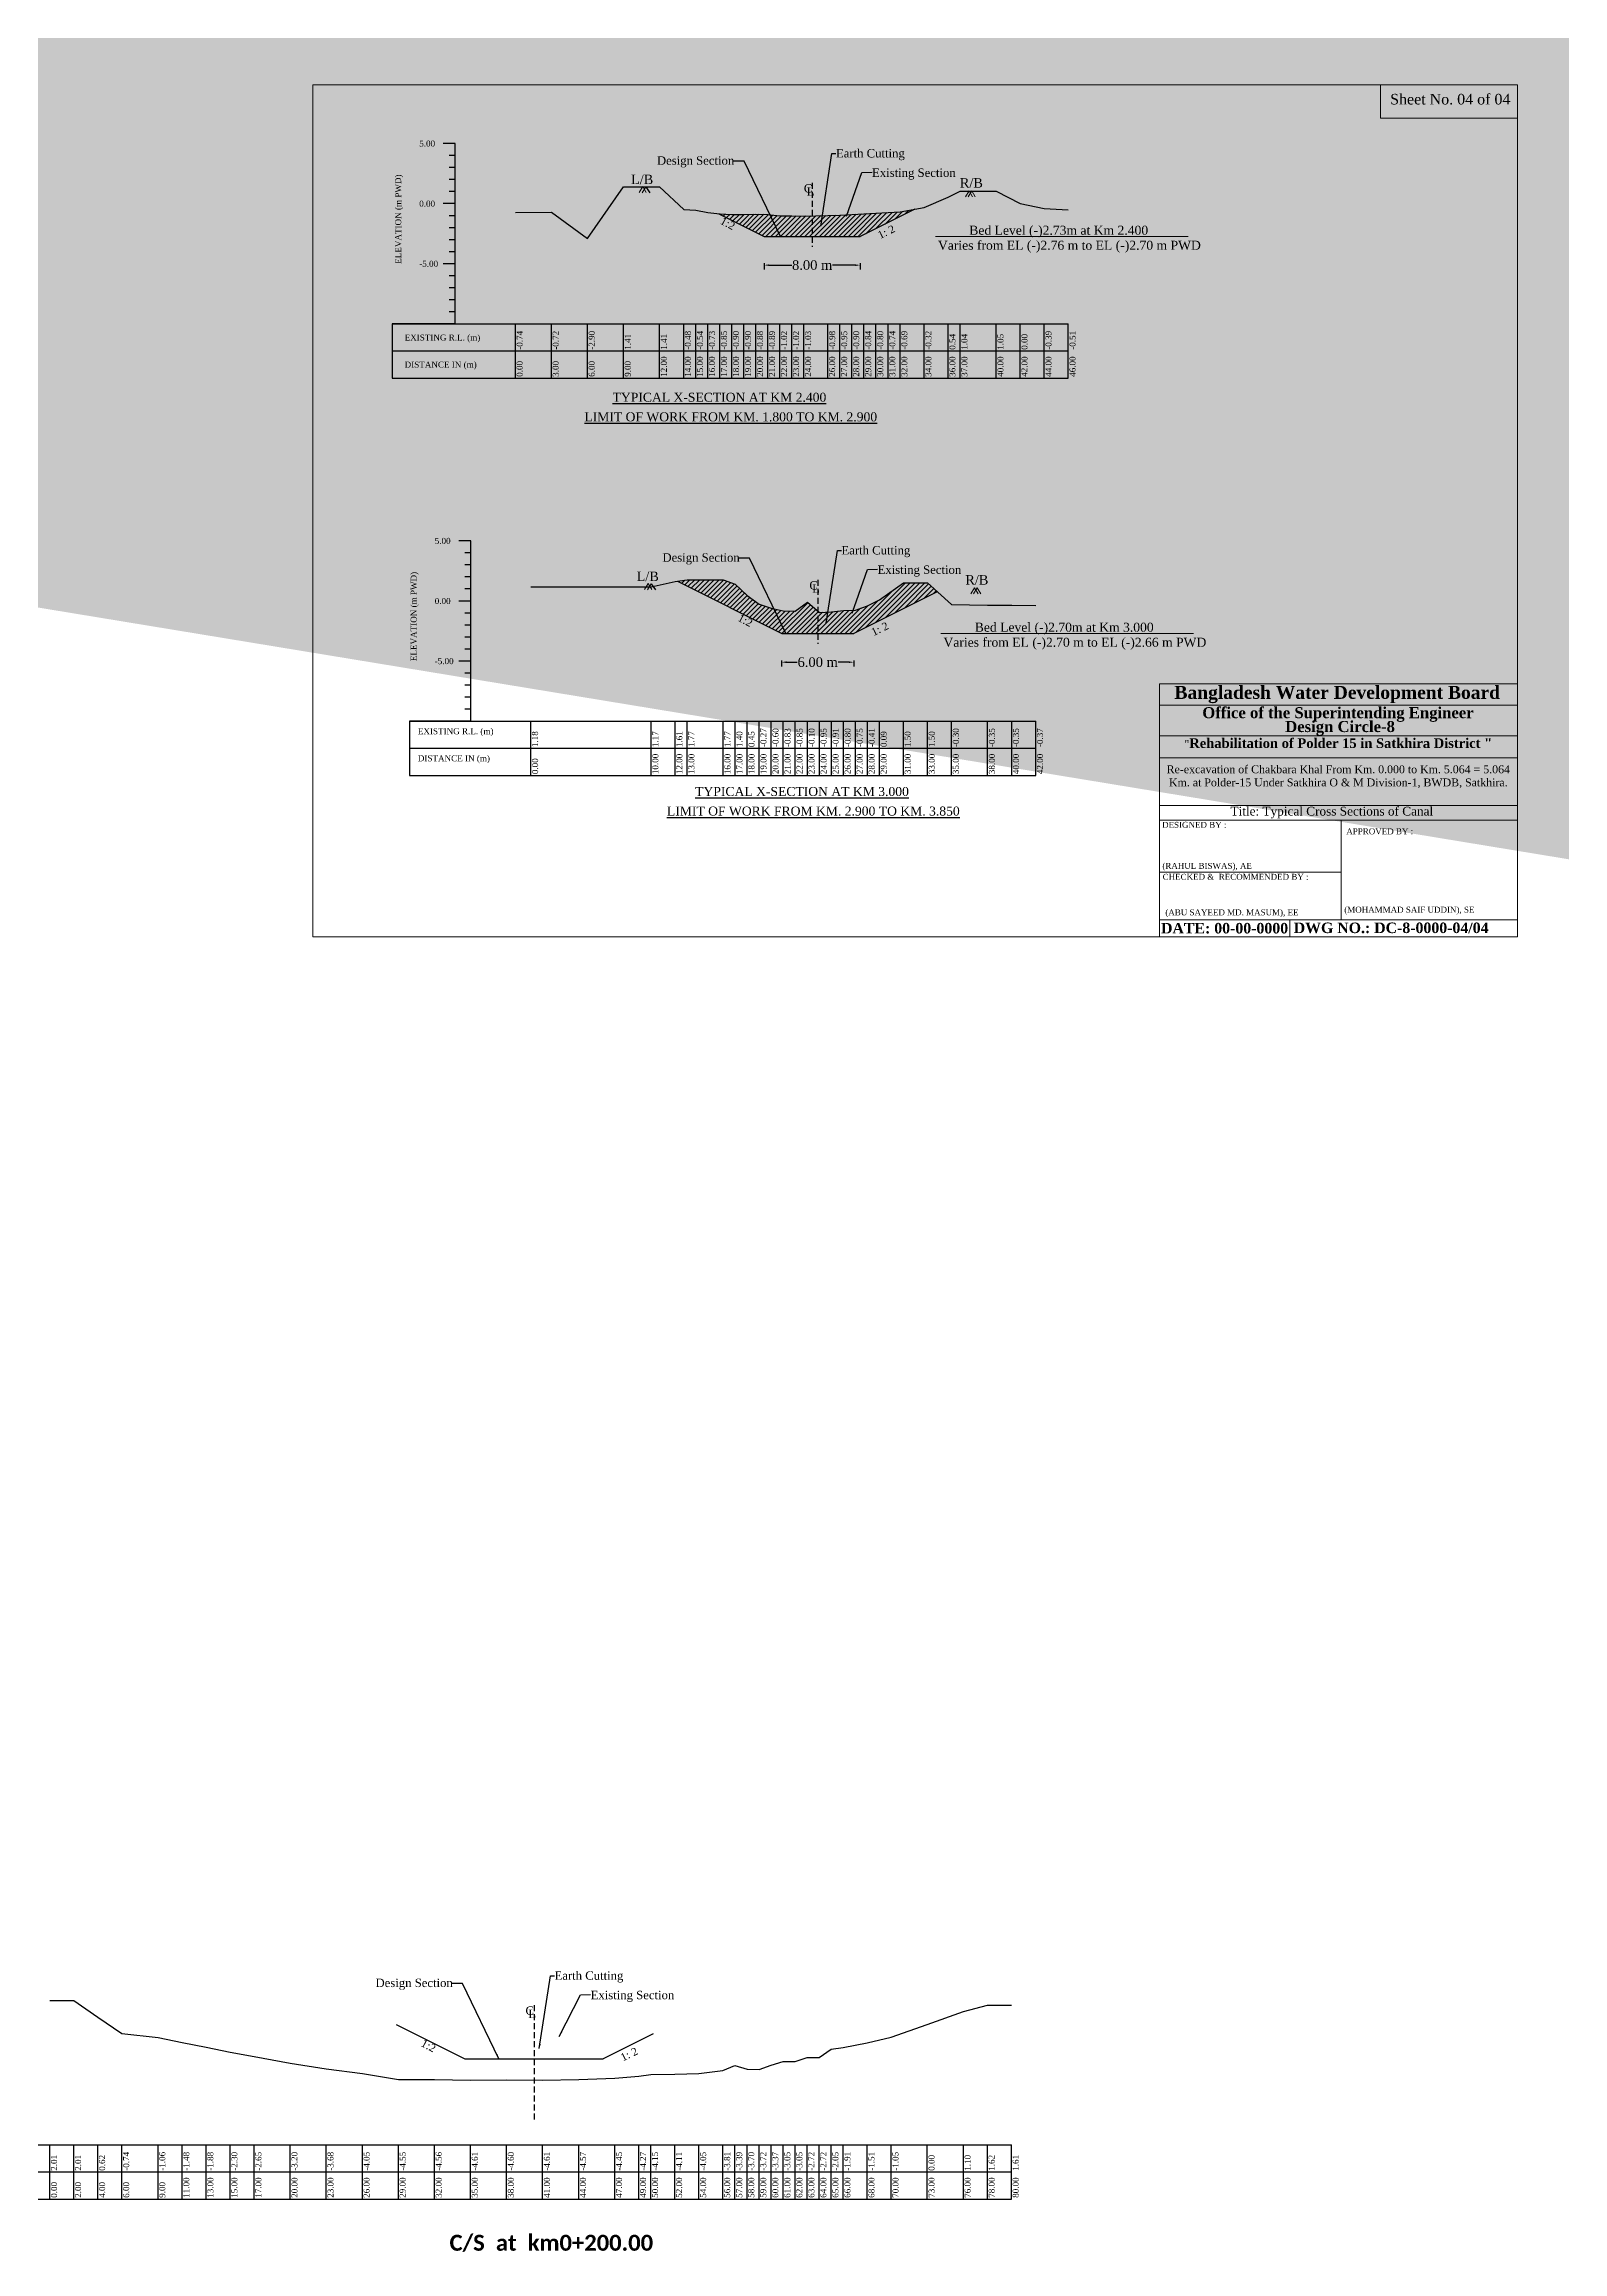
# Model space of a CAD drawing. Header units: metres. Extents: x -148477 to 178957, y -19024 to 3158.
# Drawn here: x 178177 to 178303.4, y 2820.9 to 3004.5 of the extents above; entities that cross this region are included whole.
import ezdxf

# ---------------------------------------------------------------- set-up
doc = ezdxf.new("R2010")
doc.units = ezdxf.units.M
doc.linetypes.add('DASHED', pattern=[0.75, 0.5, -0.25])
doc.styles.add('liza', font='times.ttf', dxfattribs={"height": 2})
doc.styles.get("Standard").update_dxf_attribs({"font": 'times.ttf'})
doc.dimstyles.new('ISO-25', dxfattribs={"dimtxt": 2.5, "dimasz": 2.5, "dimexe": 1.25, "dimexo": 0.625, "dimtad": 1, "dimtxsty": 'Standard', "dimcen": 2.5, "dimadec": 0, "dimazin": 0, "dimtfac": 1, "dimtmove": 0, "dimatfit": 3, "dimfxl": 1, "dimarcsym": 0})
doc.dimstyles.get("Standard").update_dxf_attribs({"dimtxt": 0.5, "dimasz": 0.4075, "dimexe": 0.364, "dimexo": 0.219, "dimgap": 0.09, "dimtad": 0, "dimdec": 0, "dimlfac": 1000, "dimzin": 0, "dimdsep": 46, "dimtxsty": 'Standard', "dimcen": 0.09, "dimadec": 0, "dimazin": 0, "dimtfac": 1, "dimtdec": 0, "dimtofl": 0, "dimtmove": 0, "dimatfit": 3, "dimfxl": 1, "dimtolj": 1, "dimtzin": 0, "dimarcsym": 0})
pattern_1 = [(45, (178529.27594, 2773.527), (-0.20205576, 0.20205576), [])]

# ---------------------------------------------------------------- blocks, each defined once
blk = doc.blocks.new('*D394')
at = {"color": 0, "lineweight": -2, "ltscale": 0.5}
for p, q in [((178236.91, 2986.24), (178236.91, 2985.72)), ((178237.32, 2986.09), (178239.22, 2986.09)), ((178244.51, 2986.09), (178242.61, 2986.09)), ((178244.91, 2986.24), (178244.91, 2985.72))]:
    blk.add_line(p, q, dxfattribs=at)
at = {"color": 0, "linetype": 'Continuous', "lineweight": -3, "ltscale": 0.5}
for points in [[(178237.32, 2986.15), (178237.32, 2986.02), (178236.91, 2986.09)], [(178244.51, 2986.15), (178244.51, 2986.02), (178244.91, 2986.09)]]:
    blk.add_solid(points, dxfattribs=at)
at = {"layer": 'Defpoints', "color": 0, "linetype": 'Continuous', "lineweight": -3, "ltscale": 0.5}
for p in [(178236.91, 2988.47), (178244.91, 2988.47), (178244.91, 2986.09)]:
    blk.add_point(p, dxfattribs=at)
at = {"color": 0, "linetype": 'Continuous', "lineweight": -3, "ltscale": 0.5, "insert": (178240.91, 2986.09), "char_height": 0.5, "attachment_point": 5}
blk.add_mtext('\\A1;{\\H1.6x;8.00 m}', dxfattribs=at)
blk = doc.blocks.new('*D396')
at = {"color": 0, "lineweight": -2, "ltscale": 0.5}
for p, q in [((178238.37, 2953.22), (178238.37, 2952.71)), ((178238.78, 2953.07), (178239.67, 2953.07)), ((178243.96, 2953.07), (178243.08, 2953.07)), ((178244.37, 2953.22), (178244.37, 2952.71))]:
    blk.add_line(p, q, dxfattribs=at)
at = {"color": 0, "linetype": 'Continuous', "lineweight": -3, "ltscale": 0.5}
for points in [[(178238.78, 2953.14), (178238.78, 2953), (178238.37, 2953.07)], [(178243.96, 2953.14), (178243.96, 2953), (178244.37, 2953.07)]]:
    blk.add_solid(points, dxfattribs=at)
at = {"layer": 'Defpoints', "color": 0, "linetype": 'Continuous', "lineweight": -3, "ltscale": 0.5}
for p in [(178238.37, 2955.46), (178244.37, 2955.46), (178244.37, 2953.07)]:
    blk.add_point(p, dxfattribs=at)
at = {"color": 0, "linetype": 'Continuous', "lineweight": -3, "ltscale": 0.5, "insert": (178241.37, 2953.07), "char_height": 0.5, "attachment_point": 5}
blk.add_mtext('\\A1;{\\H1.6x;6.00 m}', dxfattribs=at)
blk = doc.blocks.new('*D398')
at = {"color": 0, "lineweight": -2, "ltscale": 0.5}
for p, q in [((178097.24, 2990.58), (178097.24, 2990.07)), ((178097.65, 2990.43), (178100.03, 2990.43)), ((178106.33, 2990.43), (178103.94, 2990.43)), ((178106.74, 2990.58), (178106.74, 2990.07)), ((178360.62, 2988.89), (178360.62, 2988.38)), ((178366.62, 2988.89), (178366.62, 2988.38)), ((178361.02, 2988.74), (178361.91, 2988.74)), ((178366.21, 2988.74), (178365.32, 2988.74))]:
    blk.add_line(p, q, dxfattribs=at)
at = {"color": 0, "linetype": 'Continuous', "lineweight": -3, "ltscale": 0.5}
for points in [[(178097.65, 2990.5), (178097.65, 2990.36), (178097.24, 2990.43)], [(178106.33, 2990.5), (178106.33, 2990.36), (178106.74, 2990.43)], [(178361.02, 2988.81), (178361.02, 2988.67), (178360.62, 2988.74)], [(178366.21, 2988.81), (178366.21, 2988.67), (178366.62, 2988.74)]]:
    blk.add_solid(points, dxfattribs=at)
at = {"layer": 'Defpoints', "color": 0, "linetype": 'Continuous', "lineweight": -3, "ltscale": 0.5}
for p in [(178097.24, 2992.82), (178106.74, 2992.82), (178360.62, 2991.13), (178366.62, 2991.13), (178106.74, 2990.43), (178366.62, 2988.74)]:
    blk.add_point(p, dxfattribs=at)
at = {"color": 0, "linetype": 'Continuous', "lineweight": -3, "ltscale": 0.5, "char_height": 0.5, "attachment_point": 5}
for s, insert in [('\\A1;{\\H1.6x;11.50 m}', (178101.99, 2990.43)), ('\\A1;{\\H1.6x;6.00 m}', (178363.62, 2988.74))]:
    blk.add_mtext(s, dxfattribs=dict(at, insert=insert))

msp = doc.modelspace()

# ---------------------------------------------------------------- hatches: boundary and pattern name
at = {"linetype": 'Continuous', "lineweight": -3, "ltscale": 0.5}
h = msp.add_hatch(dxfattribs=at)
h.set_pattern_fill('ANSI31', color=0, scale=0.09, style=0)
h.set_pattern_definition(pattern_1)
h.paths.add_polyline_path([(178249.4498, 2990.7397), (178248.2184, 2990.5119), (178247.2184, 2990.4619), (178246.2184, 2990.4019), (178245.2184, 2990.3619), (178244.2184, 2990.3019), (178243.2184, 2990.2519), (178242.2184, 2990.2219), (178240.9142, 2990.1893), (178240.9142, 2988.4719), (178244.9142, 2988.4719)])
h.paths.add_polyline_path([(178240.9142, 2990.1893), (178240.2184, 2990.1719), (178239.2184, 2990.1819), (178238.2184, 2990.1819), (178237.2184, 2990.3119), (178236.2184, 2990.3219), (178235.2184, 2990.3019), (178234.2184, 2990.3019), (178233.2184, 2990.3519), (178233.1339, 2990.3621), (178236.9142, 2988.4719), (178240.9142, 2988.4719)])
h = msp.add_hatch(dxfattribs=at)
h.set_pattern_fill('ANSI31', color=0, scale=0.09, style=0)
h.set_pattern_definition(pattern_1)
h.paths.add_polyline_path([(178251.3164, 2958.9308), (178250.5075, 2959.6588), (178248.5075, 2959.6588), (178246.5075, 2958.2488), (178245.5075, 2957.7488), (178244.5075, 2957.4088), (178243.5075, 2957.3588), (178242.5075, 2957.2488), (178241.5075, 2957.2088), (178241.3724, 2957.3236), (178241.3724, 2955.4588), (178244.3724, 2955.4588)])
h.paths.add_polyline_path([(178241.3724, 2957.3236), (178240.5075, 2958.0588), (178239.5075, 2957.3088), (178238.5075, 2957.3288), (178237.5075, 2957.5588), (178236.5075, 2957.8888), (178235.5075, 2958.6088), (178234.5075, 2959.5588), (178233.5075, 2959.9288), (178230.5075, 2959.9288), (178229.693, 2959.7984), (178238.3724, 2955.4588), (178241.3724, 2955.4588)])

# ---------------------------------------------------------------- linework, layer by layer
at = {"color": 0, "linetype": 'ByBlock', "lineweight": -2, "ltscale": 0.5}
for p, q in [((178211.2184, 2996.2019), (178210.2184, 2996.2019)), ((178211.2184, 2981.2019), (178211.2184, 2996.2019)), ((178211.2184, 2995.2019), (178210.7184, 2995.2019)), ((178211.2184, 2994.2019), (178210.7184, 2994.2019)), ((178211.2184, 2993.2019), (178210.7184, 2993.2019)), ((178211.2184, 2991.2019), (178210.2184, 2991.2019)), ((178211.2184, 2992.2019), (178210.7184, 2992.2019)), ((178211.2184, 2990.2019), (178210.7184, 2990.2019)), ((178211.2184, 2989.2019), (178210.7184, 2989.2019)), ((178211.2184, 2988.2019), (178210.7184, 2988.2019)), ((178211.2184, 2987.2019), (178210.7184, 2987.2019)), ((178211.2184, 2986.2019), (178210.2184, 2986.2019)), ((178211.2184, 2985.2019), (178210.7184, 2985.2019)), ((178211.2184, 2984.2019), (178210.7184, 2984.2019)), ((178211.2184, 2983.2019), (178210.7184, 2983.2019)), ((178211.2184, 2982.2019), (178210.7184, 2982.2019)), ((178205.9569, 2981.2019), (178262.2184, 2981.2019)), ((178211.2184, 2981.2019), (178210.2184, 2981.2019)), ((178216.2184, 2976.7019), (178216.2184, 2981.2019)), ((178219.2184, 2976.7019), (178219.2184, 2981.2019)), ((178222.2184, 2976.7019), (178222.2184, 2981.2019)), ((178225.2184, 2976.7019), (178225.2184, 2981.2019)), ((178228.2184, 2976.7019), (178228.2184, 2981.2019)), ((178230.2184, 2976.7019), (178230.2184, 2981.2019)), ((178231.2184, 2976.7019), (178231.2184, 2981.2019)), ((178232.2184, 2976.7019), (178232.2184, 2981.2019)), ((178233.2184, 2976.7019), (178233.2184, 2981.2019)), ((178234.2184, 2976.7019), (178234.2184, 2981.2019)), ((178235.2184, 2976.7019), (178235.2184, 2981.2019)), ((178236.2184, 2976.7019), (178236.2184, 2981.2019)), ((178237.2184, 2976.7019), (178237.2184, 2981.2019)), ((178238.2184, 2976.7019), (178238.2184, 2981.2019)), ((178239.2184, 2976.7019), (178239.2184, 2981.2019)), ((178240.2184, 2976.7019), (178240.2184, 2981.2019)), ((178242.2184, 2976.7019), (178242.2184, 2981.2019)), ((178243.2184, 2976.7019), (178243.2184, 2981.2019)), ((178244.2184, 2976.7019), (178244.2184, 2981.2019)), ((178245.2184, 2976.7019), (178245.2184, 2981.2019)), ((178246.2184, 2976.7019), (178246.2184, 2981.2019)), ((178247.2184, 2976.7019), (178247.2184, 2981.2019)), ((178248.2184, 2976.7019), (178248.2184, 2981.2019)), ((178250.2184, 2976.7019), (178250.2184, 2981.2019)), ((178252.2184, 2976.7019), (178252.2184, 2981.2019)), ((178253.2184, 2976.7019), (178253.2184, 2981.2019)), ((178256.2184, 2976.7019), (178256.2184, 2981.2019)), ((178258.2184, 2976.7019), (178258.2184, 2981.2019)), ((178260.2184, 2976.7019), (178260.2184, 2981.2019)), ((178262.2184, 2976.7019), (178262.2184, 2981.2019)), ((178205.9569, 2978.9519), (178262.2184, 2978.9519)), ((178205.9569, 2976.7019), (178262.2184, 2976.7019)), ((178212.5075, 2963.1588), (178211.5075, 2963.1588)), ((178212.5075, 2948.1588), (178212.5075, 2963.1588)), ((178212.5075, 2962.1588), (178212.0075, 2962.1588)), ((178212.5075, 2961.1588), (178212.0075, 2961.1588)), ((178212.5075, 2960.1588), (178212.0075, 2960.1588)), ((178212.5075, 2958.1588), (178211.5075, 2958.1588)), ((178212.5075, 2959.1588), (178212.0075, 2959.1588)), ((178212.5075, 2957.1588), (178212.0075, 2957.1588)), ((178212.5075, 2956.1588), (178212.0075, 2956.1588)), ((178212.5075, 2955.1588), (178212.0075, 2955.1588)), ((178212.5075, 2954.1588), (178212.0075, 2954.1588)), ((178212.5075, 2953.1588), (178211.5075, 2953.1588)), ((178212.5075, 2952.1588), (178212.0075, 2952.1588)), ((178212.5075, 2951.1588), (178212.0075, 2951.1588)), ((178212.5075, 2950.1588), (178212.0075, 2950.1588)), ((178212.5075, 2949.1588), (178212.0075, 2949.1588)), ((178207.4175, 2948.1588), (178259.5075, 2948.1588)), ((178212.5075, 2948.1588), (178211.5075, 2948.1588)), ((178217.5075, 2943.6588), (178217.5075, 2948.1588)), ((178227.5075, 2943.6588), (178227.5075, 2948.1588)), ((178229.5075, 2943.6588), (178229.5075, 2948.1588)), ((178230.5075, 2943.6588), (178230.5075, 2948.1588)), ((178233.5075, 2943.6588), (178233.5075, 2948.1588)), ((178234.5075, 2943.6588), (178234.5075, 2948.1588)), ((178235.5075, 2943.6588), (178235.5075, 2948.1588)), ((178236.5075, 2943.6588), (178236.5075, 2948.1588)), ((178237.5075, 2943.6588), (178237.5075, 2948.1588)), ((178238.5075, 2943.6588), (178238.5075, 2948.1588)), ((178239.5075, 2943.6588), (178239.5075, 2948.1588)), ((178240.5075, 2943.6588), (178240.5075, 2948.1588)), ((178241.5075, 2943.6588), (178241.5075, 2948.1588)), ((178242.5075, 2943.6588), (178242.5075, 2948.1588)), ((178243.5075, 2943.6588), (178243.5075, 2948.1588)), ((178244.5075, 2943.6588), (178244.5075, 2948.1588)), ((178245.5075, 2943.6588), (178245.5075, 2948.1588)), ((178246.5075, 2943.6588), (178246.5075, 2948.1588)), ((178248.5075, 2943.6588), (178248.5075, 2948.1588)), ((178250.5075, 2943.6588), (178250.5075, 2948.1588)), ((178252.5075, 2943.6588), (178252.5075, 2948.1588)), ((178255.5075, 2943.6588), (178255.5075, 2948.1588)), ((178257.5075, 2943.6588), (178257.5075, 2948.1588)), ((178259.5075, 2943.6588), (178259.5075, 2948.1588)), ((178207.4175, 2945.9088), (178259.5075, 2945.9088)), ((178207.4175, 2943.6588), (178259.5075, 2943.6588)), ((178168.3283, 2829.7695), (178257.4871, 2829.7695)), ((178177.4871, 2825.2695), (178177.4871, 2829.7695)), ((178179.4871, 2825.2695), (178179.4871, 2829.7695)), ((178181.4871, 2825.2695), (178181.4871, 2829.7695)), ((178183.4871, 2825.2695), (178183.4871, 2829.7695)), ((178186.4871, 2825.2695), (178186.4871, 2829.7695)), ((178188.4871, 2825.2695), (178188.4871, 2829.7695)), ((178190.4871, 2825.2695), (178190.4871, 2829.7695)), ((178192.4871, 2825.2695), (178192.4871, 2829.7695)), ((178194.4871, 2825.2695), (178194.4871, 2829.7695)), ((178197.4871, 2825.2695), (178197.4871, 2829.7695)), ((178200.4871, 2825.2695), (178200.4871, 2829.7695)), ((178203.4871, 2825.2695), (178203.4871, 2829.7695)), ((178206.4871, 2825.2695), (178206.4871, 2829.7695)), ((178209.4871, 2825.2695), (178209.4871, 2829.7695)), ((178212.4871, 2825.2695), (178212.4871, 2829.7695)), ((178215.4871, 2825.2695), (178215.4871, 2829.7695)), ((178218.4871, 2825.2695), (178218.4871, 2829.7695)), ((178221.4871, 2825.2695), (178221.4871, 2829.7695)), ((178224.4871, 2825.2695), (178224.4871, 2829.7695)), ((178226.4871, 2825.2695), (178226.4871, 2829.7695)), ((178227.4871, 2825.2695), (178227.4871, 2829.7695)), ((178229.4871, 2825.2695), (178229.4871, 2829.7695)), ((178231.4871, 2825.2695), (178231.4871, 2829.7695)), ((178233.4871, 2825.2695), (178233.4871, 2829.7695)), ((178234.4871, 2825.2695), (178234.4871, 2829.7695)), ((178235.4871, 2825.2695), (178235.4871, 2829.7695)), ((178236.4871, 2825.2695), (178236.4871, 2829.7695)), ((178237.4871, 2825.2695), (178237.4871, 2829.7695)), ((178238.4871, 2825.2695), (178238.4871, 2829.7695)), ((178239.4871, 2825.2695), (178239.4871, 2829.7695)), ((178240.4871, 2825.2695), (178240.4871, 2829.7695)), ((178241.4871, 2825.2695), (178241.4871, 2829.7695)), ((178242.4871, 2825.2695), (178242.4871, 2829.7695)), ((178243.4871, 2825.2695), (178243.4871, 2829.7695)), ((178245.4871, 2825.2695), (178245.4871, 2829.7695)), ((178247.4871, 2825.2695), (178247.4871, 2829.7695)), ((178250.4871, 2825.2695), (178250.4871, 2829.7695)), ((178253.4871, 2825.2695), (178253.4871, 2829.7695)), ((178255.4871, 2825.2695), (178255.4871, 2829.7695)), ((178257.4871, 2825.2695), (178257.4871, 2829.7695)), ((178168.3283, 2827.5195), (178257.4871, 2827.5195)), ((178168.3283, 2825.2695), (178257.4871, 2825.2695))]:
    msp.add_line(p, q, dxfattribs=at)
at = {"color": 0, "lineweight": 18, "ltscale": 0.5}
for p, q in [((178226.8113, 2992.6219), (178226.5113, 2992.1219)), ((178226.8113, 2992.6219), (178226.5113, 2992.1219)), ((178227.0613, 2992.6119), (178226.7613, 2992.1119)), ((178227.0613, 2992.6119), (178226.7613, 2992.1119)), ((178226.8113, 2992.6219), (178227.1113, 2992.1219)), ((178226.8113, 2992.6219), (178227.1113, 2992.1219)), ((178253.957, 2992.2769), (178253.657, 2991.7769)), ((178253.957, 2992.2769), (178253.657, 2991.7769)), ((178254.1811, 2992.2797), (178253.8811, 2991.7797)), ((178253.957, 2992.2769), (178254.257, 2991.7769)), ((178253.957, 2992.2769), (178254.257, 2991.7769)), ((178254.1811, 2992.2797), (178254.4811, 2991.7797)), ((178227.2695, 2959.6088), (178226.9695, 2959.1088)), ((178227.2695, 2959.6088), (178226.9695, 2959.1088)), ((178227.5195, 2959.5988), (178227.2195, 2959.0988)), ((178227.5195, 2959.5988), (178227.2195, 2959.0988)), ((178227.2695, 2959.6088), (178227.5695, 2959.1088)), ((178227.2695, 2959.6088), (178227.5695, 2959.1088)), ((178254.4151, 2959.2638), (178254.1151, 2958.7638)), ((178254.4151, 2959.2638), (178254.1151, 2958.7638)), ((178254.6393, 2959.2666), (178254.3393, 2958.7666)), ((178254.4151, 2959.2638), (178254.7151, 2958.7638)), ((178254.4151, 2959.2638), (178254.7151, 2958.7638)), ((178254.6393, 2959.2666), (178254.9393, 2958.7666))]:
    msp.add_line(p, q, dxfattribs=at)
at = {"color": 0, "linetype": 'Continuous', "lineweight": -3, "ltscale": 0.5}
for p, q in [((178227.0613, 2992.6119), (178227.4155, 2992.1083)), ((178249.4498, 2990.7397), (178244.9142, 2988.4719)), ((178233.1339, 2990.3621), (178236.9142, 2988.4719)), ((178236.9142, 2988.4719), (178244.9142, 2988.4719)), ((178211.2184, 2981.2019), (178205.9569, 2981.2019)), ((178205.9569, 2981.2019), (178205.9569, 2976.7019)), ((178227.5195, 2959.5988), (178227.8737, 2959.0952)), ((178229.693, 2959.7984), (178238.3724, 2955.4588)), ((178251.3164, 2958.9308), (178244.3724, 2955.4588)), ((178238.3724, 2955.4588), (178244.3724, 2955.4588)), ((178212.5075, 2948.1588), (178207.4175, 2948.1588)), ((178207.4175, 2948.1588), (178207.4175, 2943.6588)), ((178206.2898, 2839.7934), (178212.0176, 2836.9295)), ((178227.6939, 2839.0177), (178223.5176, 2836.9295)), ((178212.0176, 2836.9295), (178223.5176, 2836.9295))]:
    msp.add_line(p, q, dxfattribs=at)
at = {"color": 0, "linetype": 'DASHED', "lineweight": -2}
for p, q in [((178240.9142, 2992.9319), (178240.9142, 2987.6175)), ((178241.3724, 2959.9188), (178241.3724, 2954.6044)), ((178217.7676, 2841.3895), (178217.7676, 2831.8722))]:
    msp.add_line(p, q, dxfattribs=at)
at = {"color": 0, "linetype": 'Continuous', "lineweight": 18, "ltscale": 0.5}
for p, q in [((178251.1566, 2988.4716), (178272.1861, 2988.4716)), ((178251.6148, 2955.4585), (178272.6443, 2955.4585))]:
    msp.add_line(p, q, dxfattribs=at)
at = {"lineweight": 18}
for p, q in [((178269.8054, 2930.2322), (178269.8054, 2951.2634)), ((178269.8054, 2951.2634), (178299.6146, 2951.2634)), ((178269.8054, 2930.2322), (178269.8054, 2951.2634)), ((178269.9205, 2951.2634), (178299.6146, 2951.2634)), ((178269.9205, 2951.2634), (178299.6146, 2951.2634)), ((178277.9364, 2951.2634), (178299.6146, 2951.2634)), ((178269.8054, 2949.4936), (178299.6146, 2949.4936)), ((178269.8054, 2946.9432), (178299.6146, 2946.9432)), ((178269.8054, 2945.1211), (178299.6146, 2945.1211)), ((178269.8054, 2941.1428), (178299.6146, 2941.1428)), ((178269.8054, 2939.9244), (178299.6146, 2939.9244)), ((178284.9103, 2939.9244), (178284.9103, 2931.6396)), ((178269.8054, 2935.621), (178284.9103, 2935.621)), ((178269.8054, 2931.6396), (178299.6146, 2931.6396)), ((178269.8054, 2930.2322), (178298.3256, 2930.2322)), ((178272.1304, 2931.6396), (178299.6146, 2931.6396)), ((178272.1304, 2931.6396), (178299.6146, 2931.6396)), ((178272.1304, 2931.6396), (178299.6146, 2931.6396)), ((178280.6571, 2931.6396), (178280.6571, 2930.2322))]:
    msp.add_line(p, q, dxfattribs=at)
for points in [[(178199.373, 2930.2299), (178199.373, 3001.0933), (178299.5839, 3001.0933), (178299.5839, 2930.2299), (178199.373, 2930.2299)], [(178299.5838, 3001.0933), (178288.2033, 3001.0933), (178288.2033, 2998.2998), (178299.5838, 2998.2998)]]:
    msp.add_lwpolyline(points, close=True, dxfattribs=at)
at = {"color": 0, "linetype": 'ByBlock', "lineweight": -2, "ltscale": 0.5}
for points in [[(178216.2184, 2990.4619), (178219.2184, 2990.4819), (178222.2184, 2988.3019), (178225.2184, 2992.6119), (178228.2184, 2992.6119), (178230.2184, 2990.7219), (178231.2184, 2990.6619), (178232.2184, 2990.4719), (178233.2184, 2990.3519), (178234.2184, 2990.3019), (178235.2184, 2990.3019), (178236.2184, 2990.3219), (178237.2184, 2990.3119), (178238.2184, 2990.1819), (178239.2184, 2990.1819), (178240.2184, 2990.1719), (178242.2184, 2990.2219), (178243.2184, 2990.2519), (178244.2184, 2990.3019), (178245.2184, 2990.3619), (178246.2184, 2990.4019), (178247.2184, 2990.4619), (178248.2184, 2990.5119), (178250.2184, 2990.8819), (178252.2184, 2991.7419), (178253.2184, 2992.2419), (178256.2184, 2992.2519), (178258.2184, 2991.2019), (178260.2184, 2990.8119), (178262.2184, 2990.6919)], [(178217.5075, 2959.3388), (178227.5075, 2959.3288), (178229.5075, 2959.7688), (178230.5075, 2959.9288), (178233.5075, 2959.9288), (178234.5075, 2959.5588), (178235.5075, 2958.6088), (178236.5075, 2957.8888), (178237.5075, 2957.5588), (178238.5075, 2957.3288), (178239.5075, 2957.3088), (178240.5075, 2958.0588), (178241.5075, 2957.2088), (178242.5075, 2957.2488), (178243.5075, 2957.3588), (178244.5075, 2957.4088), (178245.5075, 2957.7488), (178246.5075, 2958.2488), (178248.5075, 2959.6588), (178250.5075, 2959.6588), (178252.5075, 2957.8588), (178255.5075, 2957.8088), (178257.5075, 2957.8088), (178259.5075, 2957.7888)], [(178177.4871, 2841.7795), (178179.4871, 2841.7795), (178181.4871, 2840.3895), (178183.4871, 2839.0295), (178186.4871, 2838.7095), (178188.4871, 2838.2895), (178190.4871, 2837.8895), (178192.4871, 2837.4695), (178194.4871, 2837.1195), (178197.4871, 2836.5695), (178200.4871, 2836.0895), (178203.4871, 2835.7195), (178206.4871, 2835.2195), (178209.4871, 2835.2095), (178212.4871, 2835.1595), (178215.4871, 2835.1695), (178218.4871, 2835.1595), (178221.4871, 2835.1995), (178224.4871, 2835.3195), (178226.4871, 2835.4995), (178227.4871, 2835.6195), (178229.4871, 2835.6595), (178231.4871, 2835.7195), (178233.4871, 2835.9595), (178234.4871, 2836.3795), (178235.4871, 2836.0695), (178236.4871, 2836.0495), (178237.4871, 2836.3995), (178238.4871, 2836.7195), (178239.4871, 2836.7195), (178240.4871, 2837.0495), (178241.4871, 2837.0495), (178242.4871, 2837.7195), (178243.4871, 2837.8595), (178245.4871, 2838.2595), (178247.4871, 2838.7195), (178250.4871, 2839.7695), (178253.4871, 2840.8695), (178255.4871, 2841.3895), (178257.4871, 2841.3795)]]:
    msp.add_lwpolyline(points, dxfattribs=at)

# ---------------------------------------------------------------- texts
at = {"color": 0, "lineweight": 18, "ltscale": 0.5}
for s, p in [('L/B', (178225.8415, 2992.8274)), ('R/B', (178253.1952, 2992.5363)), ('L/B', (178226.2997, 2959.8142)), ('R/B', (178253.6534, 2959.5232))]:
    msp.add_text(s, height=0.7865, dxfattribs=at).set_placement(p)
for s, rotation, p in [('1:2', 331.959928, (178233.1952, 2989.5664)), ('1: 2', 25.813366, (178246.5554, 2988.2508)), ('1:2', 331.959928, (178234.6534, 2956.5532)), ('1: 2', 25.813366, (178246.0136, 2955.2377)), ('1:2', 331.959928, (178208.2986, 2838.024)), ('1: 2', 25.813366, (178225.1589, 2836.7084))]:
    msp.add_text(s, height=0.63648, rotation=rotation, dxfattribs=at).set_placement(p)
at = {"lineweight": 18}
for s, insert, char_height, width, attachment_point in [('Sheet No. 04 of 04', (178288.9918, 3000.3308), 0.880386, 10.440334, 1), ('{\\fTimes New Roman|b1|i0|c0|p18;Bangladesh Water Development Board}', (178271.0508, 2951.0967), 1.074034, 38.578957, 1), ('{\\fTimes New Roman|b1|i0|c0|p18;Office of the Superintending Engineer}', (178273.3641, 2949.3329), 0.918146, 32.979497, 1), ('{\\fTimes New Roman|b1|i0|c0|p18;Design Circle-8}', (178280.2609, 2948.18), 0.918146, 32.979497, 1), ('Title: Typical Cross Sections of Canal', (178284.1399, 2940.5628), 0.729493, 29.429012, 5)]:
    msp.add_mtext(s, dxfattribs=dict(at, insert=insert, char_height=char_height, width=width, attachment_point=attachment_point))
at = {"color": 0, "linetype": 'ByBlock', "lineweight": -2, "ltscale": 0.5, "char_height": 0.5, "attachment_point": 1, "style": 'liza'}
for s, insert, width in [('5.00', (178208.2184, 2996.4519), 2), ('0.00', (178208.2184, 2991.4519), 2), ('-5.00', (178208.2184, 2986.4519), 2), ('EXISTING R.L. (m)', (178207.0045, 2980.3173), 7.5), ('DISTANCE IN (m)', (178207.0045, 2978.0673), 7.5), ('5.00', (178209.5075, 2963.4088), 2), ('0.00', (178209.5075, 2958.4088), 2), ('-5.00', (178209.5075, 2953.4088), 2), ('EXISTING R.L. (m)', (178208.1035, 2947.5793), 7.5), ('DISTANCE IN (m)', (178208.1035, 2945.3293), 7.5)]:
    msp.add_mtext(s, dxfattribs=dict(at, insert=insert, width=width))
at = {"color": 0, "lineweight": 18, "ltscale": 2, "char_height": 0.7, "width": 12.836084, "attachment_point": 1}
for s, insert in [('Design Section', (178227.9931, 2995.1399)), ('Earth Cutting', (178242.8874, 2995.7449)), ('C', (178240.2178, 2992.8283)), ('L', (178240.4474, 2992.5592)), ('Existing Section', (178245.8895, 2994.1278)), ('Design Section', (178228.4513, 2962.1268)), ('Earth Cutting', (178243.3456, 2962.7317)), ('C', (178240.676, 2959.8152)), ('L', (178240.9056, 2959.5461)), ('Existing Section', (178246.3477, 2961.1147)), ('Earth Cutting', (178219.4751, 2844.2025)), ('Design Section', (178204.5808, 2843.5975)), ('Existing Section', (178222.4772, 2842.5854)), ('C', (178217.0593, 2841.2859)), ('L', (178217.2889, 2841.0168))]:
    msp.add_mtext(s, dxfattribs=dict(at, insert=insert))
at = {"color": 0, "linetype": 'ByBlock', "lineweight": -2, "ltscale": 0.5, "char_height": 0.5, "attachment_point": 1, "rotation": 90, "style": 'liza'}
for s, insert, width in [('ELEVATION (m PWD)', (178206.2184, 2986.2019), 10), ('-0.74', (178216.3184, 2979.0519), 2.15), ('-0.72', (178219.3184, 2979.0519), 2.15), ('-2.90', (178222.3184, 2979.0519), 2.15), ('1.41', (178225.3184, 2979.0519), 2.15), ('1.41', (178228.3184, 2979.0519), 2.15), ('-0.48', (178230.3184, 2979.0519), 2.15), ('-0.54', (178231.3184, 2979.0519), 2.15), ('-0.73', (178232.3184, 2979.0519), 2.15), ('-0.85', (178233.3184, 2979.0519), 2.15), ('-0.90', (178234.3184, 2979.0519), 2.15), ('-0.90', (178235.3184, 2979.0519), 2.15), ('-0.88', (178236.3184, 2979.0519), 2.15), ('-0.89', (178237.3184, 2979.0519), 2.15), ('-1.02', (178238.3184, 2979.0519), 2.15), ('-1.02', (178239.3184, 2979.0519), 2.15), ('-1.03', (178240.3184, 2979.0519), 2.15), ('-0.98', (178242.3184, 2979.0519), 2.15), ('-0.95', (178243.3184, 2979.0519), 2.15), ('-0.90', (178244.3184, 2979.0519), 2.15), ('-0.84', (178245.3184, 2979.0519), 2.15), ('-0.80', (178246.3184, 2979.0519), 2.15), ('-0.74', (178247.3184, 2979.0519), 2.15), ('-0.69', (178248.3184, 2979.0519), 2.15), ('-0.32', (178250.3184, 2979.0519), 2.15), ('0.54', (178252.3184, 2979.0519), 2.15), ('1.04', (178253.3184, 2979.0519), 2.15), ('1.05', (178256.3184, 2979.0519), 2.15), ('0.00', (178258.3184, 2979.0519), 2.15), ('-0.39', (178260.3184, 2979.0519), 2.15), ('-0.51', (178262.3184, 2979.0519), 2.15), ('0.00', (178216.3184, 2976.8019), 2.15), ('3.00', (178219.3184, 2976.8019), 2.15), ('6.00', (178222.3184, 2976.8019), 2.15), ('9.00', (178225.3184, 2976.8019), 2.15), ('12.00', (178228.3184, 2976.8019), 2.15), ('14.00', (178230.3184, 2976.8019), 2.15), ('15.00', (178231.3184, 2976.8019), 2.15), ('16.00', (178232.3184, 2976.8019), 2.15), ('17.00', (178233.3184, 2976.8019), 2.15), ('18.00', (178234.3184, 2976.8019), 2.15), ('19.00', (178235.3184, 2976.8019), 2.15), ('20.00', (178236.3184, 2976.8019), 2.15), ('21.00', (178237.3184, 2976.8019), 2.15), ('22.00', (178238.3184, 2976.8019), 2.15), ('23.00', (178239.3184, 2976.8019), 2.15), ('24.00', (178240.3184, 2976.8019), 2.15), ('26.00', (178242.3184, 2976.8019), 2.15), ('27.00', (178243.3184, 2976.8019), 2.15), ('28.00', (178244.3184, 2976.8019), 2.15), ('29.00', (178245.3184, 2976.8019), 2.15), ('30.00', (178246.3184, 2976.8019), 2.15), ('31.00', (178247.3184, 2976.8019), 2.15), ('32.00', (178248.3184, 2976.8019), 2.15), ('34.00', (178250.3184, 2976.8019), 2.15), ('36.00', (178252.3184, 2976.8019), 2.15), ('37.00', (178253.3184, 2976.8019), 2.15), ('40.00', (178256.3184, 2976.8019), 2.15), ('42.00', (178258.3184, 2976.8019), 2.15), ('44.00', (178260.3184, 2976.8019), 2.15), ('46.00', (178262.3184, 2976.8019), 2.15), ('ELEVATION (m PWD)', (178207.5075, 2953.1588), 10), ('1.18', (178217.6075, 2946.0088), 2.15), ('1.17', (178227.6075, 2946.0088), 2.15), ('1.61', (178229.6075, 2946.0088), 2.15), ('1.77', (178230.6075, 2946.0088), 2.15), ('1.77', (178233.6075, 2946.0088), 2.15), ('1.40', (178234.6075, 2946.0088), 2.15), ('0.45', (178235.6075, 2946.0088), 2.15), ('-0.27', (178236.6075, 2946.0088), 2.15), ('-0.60', (178237.6075, 2946.0088), 2.15), ('-0.83', (178238.6075, 2946.0088), 2.15), ('-0.85', (178239.6075, 2946.0088), 2.15), ('-0.10', (178240.6075, 2946.0088), 2.15), ('-0.95', (178241.6075, 2946.0088), 2.15), ('-0.91', (178242.6075, 2946.0088), 2.15), ('-0.80', (178243.6075, 2946.0088), 2.15), ('-0.75', (178244.6075, 2946.0088), 2.15), ('-0.41', (178245.6075, 2946.0088), 2.15), ('0.09', (178246.6075, 2946.0088), 2.15), ('1.50', (178248.6075, 2946.0088), 2.15), ('1.50', (178250.6075, 2946.0088), 2.15), ('-0.30', (178252.6075, 2946.0088), 2.15), ('-0.35', (178255.6075, 2946.0088), 2.15), ('-0.35', (178257.6075, 2946.0088), 2.15), ('-0.37', (178259.6075, 2946.0088), 2.15), ('0.00', (178217.6075, 2943.7588), 2.15), ('10.00', (178227.6075, 2943.7588), 2.15), ('12.00', (178229.6075, 2943.7588), 2.15), ('13.00', (178230.6075, 2943.7588), 2.15), ('16.00', (178233.6075, 2943.7588), 2.15), ('17.00', (178234.6075, 2943.7588), 2.15), ('18.00', (178235.6075, 2943.7588), 2.15), ('19.00', (178236.6075, 2943.7588), 2.15), ('20.00', (178237.6075, 2943.7588), 2.15), ('21.00', (178238.6075, 2943.7588), 2.15), ('22.00', (178239.6075, 2943.7588), 2.15), ('23.00', (178240.6075, 2943.7588), 2.15), ('24.00', (178241.6075, 2943.7588), 2.15), ('25.00', (178242.6075, 2943.7588), 2.15), ('26.00', (178243.6075, 2943.7588), 2.15), ('27.00', (178244.6075, 2943.7588), 2.15), ('28.00', (178245.6075, 2943.7588), 2.15), ('29.00', (178246.6075, 2943.7588), 2.15), ('31.00', (178248.6075, 2943.7588), 2.15), ('33.00', (178250.6075, 2943.7588), 2.15), ('35.00', (178252.6075, 2943.7588), 2.15), ('38.00', (178255.6075, 2943.7588), 2.15), ('40.00', (178257.6075, 2943.7588), 2.15), ('42.00', (178259.6075, 2943.7588), 2.15), ('-0.74', (178183.5871, 2827.6195), 2.15), ('-1.06', (178186.5871, 2827.6195), 2.15), ('-1.48', (178188.5871, 2827.6195), 2.15), ('-1.88', (178190.5871, 2827.6195), 2.15), ('-2.30', (178192.5871, 2827.6195), 2.15), ('-2.65', (178194.5871, 2827.6195), 2.15), ('-3.20', (178197.5871, 2827.6195), 2.15), ('-3.68', (178200.5871, 2827.6195), 2.15), ('-4.05', (178203.5871, 2827.6195), 2.15), ('-4.55', (178206.5871, 2827.6195), 2.15), ('-4.56', (178209.5871, 2827.6195), 2.15), ('-4.61', (178212.5871, 2827.6195), 2.15), ('-4.60', (178215.5871, 2827.6195), 2.15), ('-4.61', (178218.5871, 2827.6195), 2.15), ('-4.57', (178221.5871, 2827.6195), 2.15), ('-4.45', (178224.5871, 2827.6195), 2.15), ('-4.27', (178226.5871, 2827.6195), 2.15), ('-4.15', (178227.5871, 2827.6195), 2.15), ('-4.11', (178229.5871, 2827.6195), 2.15), ('-4.05', (178231.5871, 2827.6195), 2.15), ('-3.81', (178233.5871, 2827.6195), 2.15), ('-3.39', (178234.5871, 2827.6195), 2.15), ('-3.70', (178235.5871, 2827.6195), 2.15), ('-3.72', (178236.5871, 2827.6195), 2.15), ('-3.37', (178237.5871, 2827.6195), 2.15), ('-3.05', (178238.5871, 2827.6195), 2.15), ('-3.05', (178239.5871, 2827.6195), 2.15), ('-2.72', (178240.5871, 2827.6195), 2.15), ('-2.72', (178241.5871, 2827.6195), 2.15), ('-2.05', (178242.5871, 2827.6195), 2.15), ('-1.91', (178243.5871, 2827.6195), 2.15), ('-1.51', (178245.5871, 2827.6195), 2.15), ('-1.05', (178247.5871, 2827.6195), 2.15), ('2.01', (178177.5871, 2827.6195), 2.15), ('2.01', (178179.5871, 2827.6195), 2.15), ('0.62', (178181.5871, 2827.6195), 2.15), ('0.00', (178250.5871, 2827.6195), 2.15), ('1.10', (178253.5871, 2827.6195), 2.15), ('1.62', (178255.5871, 2827.6195), 2.15), ('1.61', (178257.5871, 2827.6195), 2.15), ('0.00', (178177.5871, 2825.3695), 2.15), ('2.00', (178179.5871, 2825.3695), 2.15), ('4.00', (178181.5871, 2825.3695), 2.15), ('6.00', (178183.5871, 2825.3695), 2.15), ('9.00', (178186.5871, 2825.3695), 2.15), ('11.00', (178188.5871, 2825.3695), 2.15), ('13.00', (178190.5871, 2825.3695), 2.15), ('15.00', (178192.5871, 2825.3695), 2.15), ('17.00', (178194.5871, 2825.3695), 2.15), ('20.00', (178197.5871, 2825.3695), 2.15), ('23.00', (178200.5871, 2825.3695), 2.15), ('26.00', (178203.5871, 2825.3695), 2.15), ('29.00', (178206.5871, 2825.3695), 2.15), ('32.00', (178209.5871, 2825.3695), 2.15), ('35.00', (178212.5871, 2825.3695), 2.15), ('38.00', (178215.5871, 2825.3695), 2.15), ('41.00', (178218.5871, 2825.3695), 2.15), ('44.00', (178221.5871, 2825.3695), 2.15), ('47.00', (178224.5871, 2825.3695), 2.15), ('49.00', (178226.5871, 2825.3695), 2.15), ('50.00', (178227.5871, 2825.3695), 2.15), ('52.00', (178229.5871, 2825.3695), 2.15), ('54.00', (178231.5871, 2825.3695), 2.15), ('56.00', (178233.5871, 2825.3695), 2.15), ('57.00', (178234.5871, 2825.3695), 2.15), ('58.00', (178235.5871, 2825.3695), 2.15), ('59.00', (178236.5871, 2825.3695), 2.15), ('60.00', (178237.5871, 2825.3695), 2.15), ('61.00', (178238.5871, 2825.3695), 2.15), ('62.00', (178239.5871, 2825.3695), 2.15), ('63.00', (178240.5871, 2825.3695), 2.15), ('64.00', (178241.5871, 2825.3695), 2.15), ('65.00', (178242.5871, 2825.3695), 2.15), ('66.00', (178243.5871, 2825.3695), 2.15), ('68.00', (178245.5871, 2825.3695), 2.15), ('70.00', (178247.5871, 2825.3695), 2.15), ('73.00', (178250.5871, 2825.3695), 2.15), ('76.00', (178253.5871, 2825.3695), 2.15), ('78.00', (178255.5871, 2825.3695), 2.15), ('80.00', (178257.5871, 2825.3695), 2.15)]:
    msp.add_mtext(s, dxfattribs=dict(at, insert=insert, width=width))
at = {"color": 0, "linetype": 'Continuous', "lineweight": 18, "char_height": 0.65, "attachment_point": 1}
for s, insert in [('      {\\H1.154x;    Bed Level (-)2.73m at Km 2.400\\PVaries from EL (-)2.76 m to EL (-)2.70 m PWD}', (178251.3733, 2989.3679)), ('      {\\H1.154x;    Bed Level (-)2.70m at Km 3.000\\PVaries from EL (-)2.70 m to EL (-)2.66 m PWD}', (178251.8315, 2956.3547))]:
    msp.add_mtext(s, dxfattribs=dict(at, insert=insert))
at = {"color": 0, "linetype": 'ByBlock', "lineweight": -2, "ltscale": 0.5, "char_height": 0.75, "width": 39.560268, "attachment_point": 2}
for s, insert in [('{\\LTYPICAL X-SECTION AT KM 2.400}', (178233.195, 2975.4786)), ('{\\LLIMIT OF WORK FROM KM. 1.800 TO KM. 2.900}', (178234.1351, 2973.8498)), ('{\\LTYPICAL X-SECTION AT KM 3.000}', (178240.0645, 2942.694)), ('{\\LLIMIT OF WORK FROM KM. 2.900 TO KM. 3.850}', (178241.0045, 2941.0652))]:
    msp.add_mtext(s, dxfattribs=dict(at, insert=insert))
at = {"linetype": 'ByBlock', "lineweight": 18, "char_height": 0.6545, "width": 29.527885, "attachment_point": 2}
for s, insert in [('"{\\fTimes New Roman|b1|i0|c0|p18;\\H1.222x;Rehabilitation of Polder 15 in Satkhira District "}', (178284.6799, 2946.7384)), ('Re-excavation of Chakbara Khal From Km. 0.000 to Km. 5.064 = 5.064 Km. at Polder-15 Under Satkhira O & M Division-1, BWDB, Satkhira.', (178284.6799, 2944.4913))]:
    msp.add_mtext(s, dxfattribs=dict(at, insert=insert))
at = {"lineweight": 18, "attachment_point": 1}
for s, insert, char_height in [('DESIGNED BY :', (178270.018, 2939.7938), 0.494415), ('APPROVED BY :', (178285.3463, 2939.2511), 0.494415), ('(RAHUL BISWAS), AE', (178270.0445, 2936.3805), 0.494415), ('CHECKED &  RECOMMENDED BY :', (178270.0682, 2935.472), 0.494415), ('(ABU SAYEED MD. MASUM), EE', (178270.2887, 2932.5151), 0.494415), ('(MOHAMMAD SAIF UDDIN), SE', (178285.1737, 2932.7364), 0.494415), ('{\\fTimes New Roman|b1|i0|c0|p18;DATE: \\C0;00-00-0000}', (178269.9308, 2931.3871), 0.872148), ('{\\fTimes New Roman|b1|i0|c0|p18;DWG NO.: DC-8-0000-04/04} ', (178280.969, 2931.418), 0.872148)]:
    msp.add_mtext(s, dxfattribs=dict(at, insert=insert, char_height=char_height))
at = {"color": 0, "linetype": 'ByBlock', "lineweight": -2, "insert": (178210.7427, 2822.2973), "char_height": 1.326841, "width": 81.781813, "attachment_point": 1}
msp.add_mtext('{\\fCalibri|b1|i0|c0|p34;\\C256;C/S  at  km0+200.00}', dxfattribs=at)

# ---------------------------------------------------------------- dimensions: what is measured, and where the dimension line sits
at = {"color": 0, "linetype": 'Continuous', "lineweight": -3, "ltscale": 0.5}
for base, p1, p2, text, picture, middle in [((178366.6164, 2988.7413), (178360.6164, 2991.1272), (178366.6164, 2991.1272), '{\\H1.6x;6.00 m}', '*D398', (178363.6164, 2988.7413)), ((178106.7385, 2990.4327), (178097.2385, 2992.8187), (178106.7385, 2992.8187), '{\\H1.6x;11.50 m}', '*D398', (178101.9885, 2990.4327)), ((178244.9142, 2986.086), (178236.9142, 2988.4719), (178244.9142, 2988.4719), '{\\H1.6x;8.00 m}', '*D394', (178240.9142, 2986.086)), ((178244.3724, 2953.0728), (178238.3724, 2955.4588), (178244.3724, 2955.4588), '{\\H1.6x;6.00 m}', '*D396', (178241.3724, 2953.0728))]:
    dim = msp.add_linear_dim(base=base, p1=p1, p2=p2, text=text, dimstyle='Standard', override={"dimfxl": 0.15, "dimfxlon": 1}, dxfattribs=at)
    dim.commit()
    dim.dimension.update_dxf_attribs({"geometry": picture, "text_midpoint": middle})

# ---------------------------------------------------------------- leaders
at = {"lineweight": 18, "ltscale": 0.5}
msp.add_leader([(177956.6764, 2993.7565), (177961.7021, 2993.7565), (177966.8889, 2993.751)], dimstyle='ISO-25', override={"dimasz": 1000, "dimclrd": 7}, dxfattribs=at)
at = {"color": 0, "linetype": 'Continuous', "lineweight": -3, "ltscale": 0.5}
for points in [[(178238.2625, 2988.4719), (178235.2385, 2994.7255), (178234.3127, 2994.7255)], [(178241.6191, 2989.3172), (178242.5449, 2995.376), (178242.8893, 2995.376)], [(178243.7649, 2990.1519), (178245.0487, 2993.7815), (178245.8895, 2993.8229)], [(178238.7207, 2955.4588), (178235.6967, 2961.7123), (178234.7709, 2961.7123)], [(178242.0773, 2956.304), (178243.0031, 2962.3628), (178243.3475, 2962.3628)], [(178244.2231, 2957.1388), (178245.5069, 2960.7684), (178246.3477, 2960.8097)], [(178218.2068, 2837.7748), (178219.1326, 2843.8336), (178219.477, 2843.8336)], [(178214.8502, 2836.9295), (178211.8262, 2843.1831), (178210.9004, 2843.1831)], [(178219.8674, 2838.7895), (178221.6364, 2842.2391), (178222.4772, 2842.2805)]]:
    msp.add_leader(points, dimstyle='Standard', override={"dimgap": 0.09, "dimtad": 0, "dimfxl": 0.15, "dimfxlon": 1}, dxfattribs=at)

doc.saveas('drawing.dxf')
